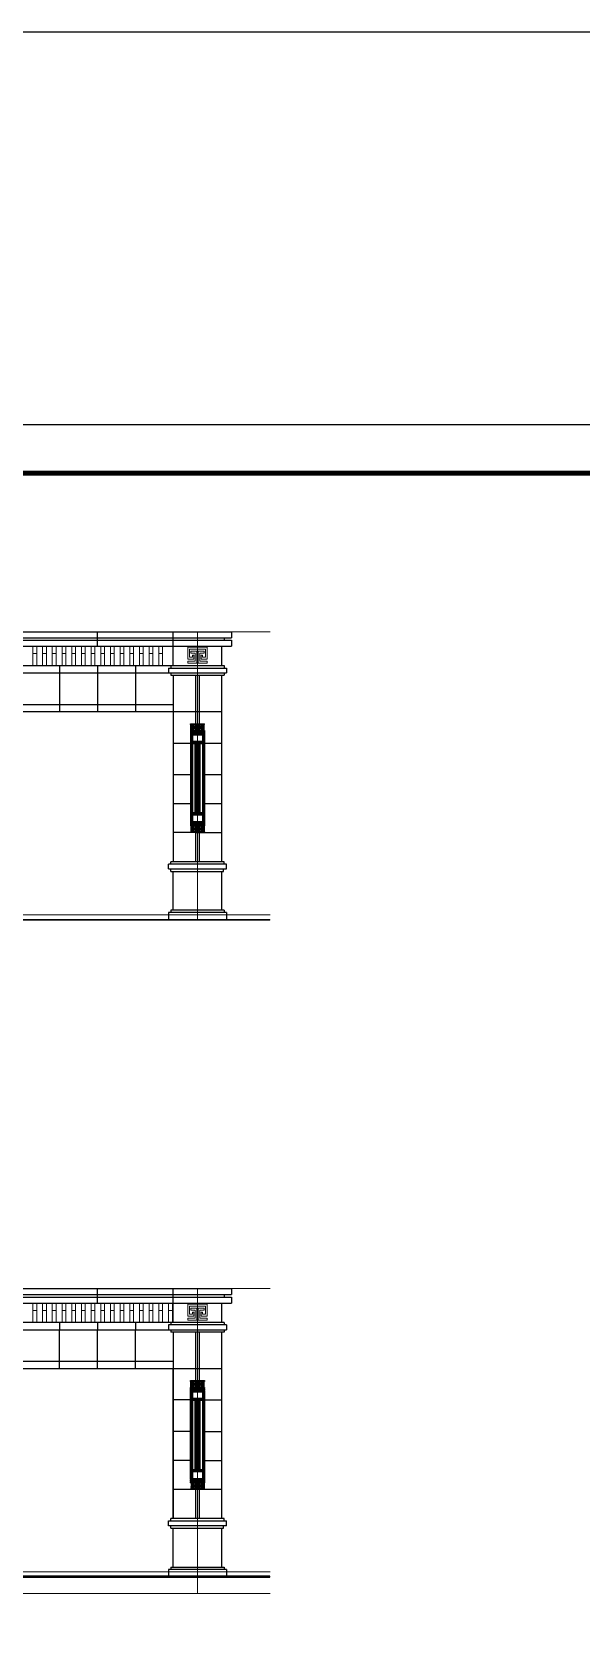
# Model space of a CAD drawing. Extents: x 1188826 to 1909461, y 608442 to 1651179.
# Drawn here: x 1673309 to 1684662, y 1027353 to 1060214 of the extents above; entities that cross this region are included whole.
import ezdxf

# ---------------------------------------------------------------- set-up
doc = ezdxf.new("R2010")
doc.units = 0
doc.header["$LTSCALE"] = 1000
doc.header["$MEASUREMENT"] = 0
doc.linetypes.add('ACAD_ISO10W100', pattern=[18.5, 12, -3, 0.5, -3])
doc.linetypes.add('DOTE', pattern=[2.42, 2, -0.2, 0.02, -0.2])
for name, color, linetype in [('1', 7, 'Continuous'), ('分缝', 37, 'Continuous'), ('图框', 140, 'Continuous'), ('立面线', 40, 'Continuous')]:
    doc.layers.add(name, color=color, linetype=linetype)
doc.layers.add('DIM_MODI', color=1, linetype='Continuous', plot=False)
doc.layers.add('DOTE', color=19, linetype='DOTE', lineweight=9)
doc.layers.add('煤化工粉煤灰', color=7, linetype='Continuous', lineweight=0)

msp = doc.modelspace()

# ---------------------------------------------------------------- linework, layer by layer
at = {"layer": '1', "const_width": 30}
msp.add_lwpolyline([(1651533, 1041877), (1678233, 1041877)], dxfattribs=at)
at = {"layer": 'DIM_MODI'}
msp.add_lwpolyline([(1607516, 1060214), (1736092, 1060214), (1736092, 1001679), (1607516, 1001679)], close=True, dxfattribs=at)
at = {"layer": 'DOTE', "linetype": 'ACAD_ISO10W100', "ltscale": 100}
for p, q in [((1651533, 1047827), (1678233, 1047827)), ((1676733, 1047827), (1676733, 1041877)), ((1651533, 1041977), (1678233, 1041977)), ((1651533, 1041877), (1678233, 1041877)), ((1678233, 1034263), (1651533, 1034263)), ((1676733, 1034263), (1676733, 1027963)), ((1678233, 1028413), (1651533, 1028413)), ((1678233, 1027963), (1651533, 1027963))]:
    msp.add_line(p, q, dxfattribs=at)
at = {"layer": '分缝'}
for p, q in [((1674666, 1047527), (1674666, 1047827)), ((1673883, 1047127), (1673883, 1046177)), ((1674666, 1047127), (1674666, 1046177)), ((1675449, 1047127), (1675449, 1046177)), ((1676233, 1046177), (1676693, 1046177)), ((1676693, 1046177), (1676773, 1046177)), ((1676773, 1046177), (1677233, 1046177)), ((1676233, 1045527), (1676590, 1045527)), ((1676875, 1045527), (1677233, 1045527)), ((1676233, 1044877), (1676590, 1044877)), ((1676875, 1044877), (1677233, 1044877)), ((1676233, 1044277), (1676590, 1044277)), ((1676875, 1044277), (1677233, 1044277)), ((1676773, 1043677), (1676233, 1043677)), ((1676783, 1043677), (1677233, 1043677)), ((1674666, 1034138), (1674666, 1034263)), ((1674666, 1034088), (1674666, 1034138)), ((1674666, 1033963), (1674666, 1034088)), ((1673883, 1033563), (1673883, 1033413)), ((1674666, 1033563), (1674666, 1033413)), ((1675449, 1033563), (1675449, 1033413)), ((1673883, 1032763), (1673883, 1033413)), ((1674666, 1032763), (1674666, 1033413)), ((1675449, 1032763), (1675449, 1033413)), ((1673883, 1032613), (1673883, 1032763)), ((1674666, 1032613), (1674666, 1032763)), ((1675449, 1032613), (1675449, 1032763)), ((1676232, 1032613), (1676683, 1032613)), ((1676783, 1032613), (1677233, 1032613)), ((1676590, 1031963), (1676232, 1031963)), ((1676875, 1031963), (1677233, 1031963)), ((1676590, 1031313), (1676232, 1031313)), ((1676875, 1031313), (1677233, 1031313)), ((1676590, 1030713), (1676232, 1030713)), ((1676875, 1030713), (1677233, 1030713)), ((1677233, 1030113), (1676232, 1030113))]:
    msp.add_line(p, q, dxfattribs=at)
at = {"layer": '图框'}
msp.add_lwpolyline([(1643957, 1010102), (1718257, 1010102), (1718257, 1052102), (1643957, 1052102)], close=True, dxfattribs=at)
at = {"layer": '图框', "const_width": 100}
msp.add_lwpolyline([(1646457, 1011102), (1717257, 1011102), (1717257, 1051102), (1646457, 1051102)], close=True, dxfattribs=at)
at = {"layer": '煤化工粉煤灰', "color": 34}
for p, q in [((1673333, 1047127), (1673333, 1047527)), ((1673413, 1047377), (1673333, 1047377)), ((1673413, 1047527), (1673413, 1047127)), ((1673533, 1047127), (1673533, 1047527)), ((1673613, 1047377), (1673533, 1047377)), ((1673613, 1047527), (1673613, 1047127)), ((1673733, 1047127), (1673733, 1047527)), ((1673813, 1047377), (1673733, 1047377)), ((1673813, 1047527), (1673813, 1047127)), ((1673933, 1047127), (1673933, 1047527)), ((1674013, 1047377), (1673933, 1047377)), ((1674013, 1047527), (1674013, 1047127)), ((1674133, 1047127), (1674133, 1047527)), ((1674213, 1047377), (1674133, 1047377)), ((1674213, 1047527), (1674213, 1047127)), ((1674333, 1047127), (1674333, 1047527)), ((1674413, 1047377), (1674333, 1047377)), ((1674413, 1047527), (1674413, 1047127)), ((1674533, 1047127), (1674533, 1047527)), ((1674613, 1047377), (1674533, 1047377)), ((1674613, 1047527), (1674613, 1047127)), ((1674733, 1047127), (1674733, 1047527)), ((1674813, 1047377), (1674733, 1047377)), ((1674813, 1047527), (1674813, 1047127)), ((1674933, 1047127), (1674933, 1047527)), ((1675013, 1047377), (1674933, 1047377)), ((1675013, 1047527), (1675013, 1047127)), ((1675133, 1047127), (1675133, 1047527)), ((1675213, 1047377), (1675133, 1047377)), ((1675213, 1047527), (1675213, 1047127)), ((1675333, 1047127), (1675333, 1047527)), ((1675413, 1047377), (1675333, 1047377)), ((1675413, 1047527), (1675413, 1047127)), ((1675533, 1047127), (1675533, 1047527)), ((1675613, 1047377), (1675533, 1047377)), ((1675613, 1047527), (1675613, 1047127)), ((1675733, 1047127), (1675733, 1047527)), ((1675813, 1047377), (1675733, 1047377)), ((1675813, 1047527), (1675813, 1047127)), ((1675933, 1047127), (1675933, 1047527)), ((1676013, 1047377), (1675933, 1047377)), ((1676013, 1047527), (1676013, 1047127)), ((1676536, 1047259), (1676536, 1047505)), ((1676536, 1047505), (1676930, 1047505)), ((1676899, 1047464), (1676566, 1047464)), ((1676566, 1047464), (1676566, 1047300)), ((1676566, 1047300), (1676627, 1047300)), ((1676597, 1047382), (1676597, 1047423)), ((1676597, 1047423), (1676718, 1047423)), ((1676687, 1047382), (1676597, 1047382)), ((1676627, 1047300), (1676627, 1047341)), ((1676627, 1047341), (1676657, 1047341)), ((1676657, 1047341), (1676657, 1047259)), ((1676687, 1047218), (1676687, 1047382)), ((1676718, 1047423), (1676718, 1047177)), ((1676748, 1047423), (1676748, 1047177)), ((1676748, 1047423), (1676869, 1047423)), ((1676778, 1047218), (1676778, 1047382)), ((1676778, 1047382), (1676869, 1047382)), ((1676808, 1047259), (1676808, 1047341)), ((1676808, 1047341), (1676839, 1047341)), ((1676839, 1047341), (1676839, 1047300)), ((1676899, 1047300), (1676839, 1047300)), ((1676869, 1047382), (1676869, 1047423)), ((1676899, 1047300), (1676899, 1047464)), ((1676930, 1047505), (1676930, 1047259)), ((1676657, 1047259), (1676536, 1047259)), ((1676536, 1047177), (1676536, 1047218)), ((1676536, 1047218), (1676687, 1047218)), ((1676718, 1047177), (1676536, 1047177)), ((1676748, 1047177), (1676930, 1047177)), ((1676778, 1047218), (1676930, 1047218)), ((1676930, 1047259), (1676808, 1047259)), ((1676930, 1047177), (1676930, 1047218)), ((1673333, 1033563), (1673333, 1033963)), ((1673413, 1033813), (1673333, 1033813)), ((1673413, 1033963), (1673413, 1033563)), ((1673533, 1033563), (1673533, 1033963)), ((1673613, 1033813), (1673533, 1033813)), ((1673613, 1033963), (1673613, 1033563)), ((1673733, 1033563), (1673733, 1033963)), ((1673813, 1033813), (1673733, 1033813)), ((1673813, 1033963), (1673813, 1033563)), ((1673933, 1033563), (1673933, 1033963)), ((1674013, 1033813), (1673933, 1033813)), ((1674013, 1033963), (1674013, 1033563)), ((1674133, 1033563), (1674133, 1033963)), ((1674213, 1033813), (1674133, 1033813)), ((1674213, 1033963), (1674213, 1033563)), ((1674333, 1033563), (1674333, 1033963)), ((1674413, 1033813), (1674333, 1033813)), ((1674413, 1033963), (1674413, 1033563)), ((1674533, 1033563), (1674533, 1033963)), ((1674613, 1033813), (1674533, 1033813)), ((1674613, 1033963), (1674613, 1033563)), ((1674733, 1033563), (1674733, 1033963)), ((1674813, 1033813), (1674733, 1033813)), ((1674813, 1033963), (1674813, 1033563)), ((1674933, 1033563), (1674933, 1033963)), ((1675013, 1033813), (1674933, 1033813)), ((1675013, 1033963), (1675013, 1033563)), ((1675133, 1033563), (1675133, 1033963)), ((1675213, 1033813), (1675133, 1033813)), ((1675213, 1033963), (1675213, 1033563)), ((1675333, 1033563), (1675333, 1033963)), ((1675413, 1033813), (1675333, 1033813)), ((1675413, 1033963), (1675413, 1033563)), ((1675533, 1033563), (1675533, 1033963)), ((1675613, 1033813), (1675533, 1033813)), ((1675613, 1033963), (1675613, 1033563)), ((1675733, 1033563), (1675733, 1033963)), ((1675813, 1033813), (1675733, 1033813)), ((1675813, 1033963), (1675813, 1033563)), ((1675933, 1033563), (1675933, 1033963)), ((1676013, 1033813), (1675933, 1033813)), ((1676013, 1033963), (1676013, 1033563)), ((1676133, 1033563), (1676133, 1033963)), ((1676213, 1033813), (1676133, 1033813)), ((1676213, 1033963), (1676213, 1033563)), ((1676536, 1033695), (1676536, 1033941)), ((1676536, 1033941), (1676930, 1033941)), ((1676899, 1033900), (1676566, 1033900)), ((1676566, 1033900), (1676566, 1033736)), ((1676597, 1033818), (1676597, 1033859)), ((1676597, 1033859), (1676718, 1033859)), ((1676687, 1033818), (1676597, 1033818)), ((1676687, 1033654), (1676687, 1033818)), ((1676718, 1033859), (1676718, 1033613)), ((1676748, 1033859), (1676748, 1033613)), ((1676748, 1033859), (1676869, 1033859)), ((1676778, 1033654), (1676778, 1033818)), ((1676778, 1033818), (1676869, 1033818)), ((1676869, 1033818), (1676869, 1033859)), ((1676899, 1033736), (1676899, 1033900)), ((1676930, 1033941), (1676930, 1033695)), ((1676657, 1033695), (1676536, 1033695)), ((1676536, 1033613), (1676536, 1033654)), ((1676536, 1033654), (1676687, 1033654)), ((1676718, 1033613), (1676536, 1033613)), ((1676566, 1033736), (1676627, 1033736)), ((1676627, 1033736), (1676627, 1033777)), ((1676627, 1033777), (1676657, 1033777)), ((1676657, 1033777), (1676657, 1033695)), ((1676748, 1033613), (1676930, 1033613)), ((1676778, 1033654), (1676930, 1033654)), ((1676808, 1033695), (1676808, 1033777)), ((1676808, 1033777), (1676839, 1033777)), ((1676930, 1033695), (1676808, 1033695)), ((1676839, 1033777), (1676839, 1033736)), ((1676899, 1033736), (1676839, 1033736)), ((1676930, 1033613), (1676930, 1033654))]:
    msp.add_line(p, q, dxfattribs=at)
at = {"layer": '立面线'}
for p, q in [((1652333, 1047827), (1677433, 1047827)), ((1671783, 1047702), (1677433, 1047702)), ((1671783, 1047652), (1677433, 1047652)), ((1676233, 1047127), (1676233, 1047827)), ((1677283, 1047702), (1677283, 1047652)), ((1677433, 1047827), (1677433, 1047702)), ((1677433, 1047652), (1677433, 1047527)), ((1671783, 1047527), (1677433, 1047527)), ((1677233, 1047127), (1677233, 1047527)), ((1671783, 1047127), (1677283, 1047127)), ((1671783, 1046977), (1677333, 1046977)), ((1676133, 1047077), (1676133, 1046977)), ((1676133, 1047077), (1677333, 1047077)), ((1676183, 1047127), (1676183, 1047077)), ((1676183, 1046977), (1676183, 1046927)), ((1677283, 1047127), (1677283, 1047077)), ((1677283, 1046977), (1677283, 1046927)), ((1677333, 1047077), (1677333, 1046977)), ((1676183, 1046927), (1677283, 1046927)), ((1676233, 1046927), (1676233, 1043077)), ((1676693, 1046927), (1676693, 1045927)), ((1676773, 1045927), (1676773, 1046927)), ((1677233, 1043077), (1677233, 1046927)), ((1671783, 1046327), (1676233, 1046327)), ((1671783, 1046177), (1676233, 1046177)), ((1676590, 1045910), (1676590, 1045927)), ((1676590, 1045927), (1676875, 1045927)), ((1676590, 1045910), (1676875, 1045910)), ((1676590, 1045786), (1676590, 1043817)), ((1676590, 1045786), (1676875, 1045786)), ((1676875, 1045769), (1676590, 1045769)), ((1676590, 1045753), (1676875, 1045753)), ((1676875, 1045736), (1676590, 1045736)), ((1676590, 1045720), (1676875, 1045720)), ((1676875, 1045703), (1676590, 1045703)), ((1676597, 1045786), (1676597, 1045910)), ((1676601, 1045891), (1676601, 1045907)), ((1676601, 1045907), (1676616, 1045907)), ((1676616, 1045891), (1676601, 1045891)), ((1676601, 1045806), (1676601, 1045888)), ((1676616, 1045888), (1676601, 1045888)), ((1676616, 1045806), (1676601, 1045806)), ((1676601, 1045803), (1676601, 1045789)), ((1676616, 1045803), (1676601, 1045803)), ((1676601, 1045789), (1676616, 1045789)), ((1676602, 1045891), (1676602, 1045907)), ((1676602, 1045806), (1676602, 1045888)), ((1676602, 1045803), (1676602, 1045789)), ((1676605, 1045907), (1676605, 1045891)), ((1676605, 1045888), (1676605, 1045806)), ((1676605, 1045803), (1676605, 1045789)), ((1676605, 1045769), (1676605, 1045753)), ((1676605, 1045736), (1676605, 1045720)), ((1676605, 1045703), (1676605, 1045563)), ((1676611, 1045713), (1676854, 1045713)), ((1676611, 1045713), (1676611, 1043884)), ((1676616, 1045907), (1676616, 1045891)), ((1676616, 1045888), (1676616, 1045861)), ((1676620, 1045861), (1676616, 1045861)), ((1676616, 1045806), (1676616, 1045834)), ((1676643, 1045834), (1676616, 1045834)), ((1676616, 1045789), (1676616, 1045803)), ((1676620, 1045907), (1676620, 1045891)), ((1676620, 1045907), (1676620, 1045891)), ((1676620, 1045907), (1676710, 1045907)), ((1676646, 1045891), (1676620, 1045891)), ((1676620, 1045888), (1676620, 1045864)), ((1676620, 1045888), (1676620, 1045864)), ((1676643, 1045888), (1676620, 1045888)), ((1676643, 1045864), (1676620, 1045864)), ((1676620, 1045861), (1676620, 1045834)), ((1676643, 1045861), (1676620, 1045861)), ((1676620, 1045861), (1676620, 1045861)), ((1676620, 1045806), (1676620, 1045830)), ((1676620, 1045830), (1676620, 1045806)), ((1676643, 1045830), (1676620, 1045830)), ((1676620, 1045830), (1676620, 1045830)), ((1676643, 1045806), (1676620, 1045806)), ((1676620, 1045789), (1676620, 1045803)), ((1676620, 1045803), (1676620, 1045789)), ((1676647, 1045803), (1676620, 1045803)), ((1676620, 1045803), (1676620, 1045803)), ((1676620, 1045789), (1676711, 1045789)), ((1676620, 1045769), (1676620, 1045753)), ((1676620, 1045736), (1676620, 1045720)), ((1676632, 1045695), (1676833, 1045695)), ((1676632, 1045695), (1676632, 1043900)), ((1676643, 1045888), (1676643, 1045864)), ((1676643, 1045861), (1676643, 1045834)), ((1676643, 1045806), (1676643, 1045830)), ((1676646, 1045891), (1676646, 1045864)), ((1676683, 1045864), (1676646, 1045864)), ((1676646, 1045861), (1676646, 1045834)), ((1676683, 1045861), (1676646, 1045861)), ((1676683, 1045834), (1676646, 1045834)), ((1676647, 1045803), (1676647, 1045830)), ((1676683, 1045830), (1676647, 1045830)), ((1676710, 1045892), (1676683, 1045892)), ((1676683, 1045892), (1676683, 1045864)), ((1676683, 1045861), (1676683, 1045834)), ((1676683, 1045802), (1676683, 1045830)), ((1676711, 1045802), (1676683, 1045802)), ((1676710, 1045888), (1676686, 1045888)), ((1676686, 1045888), (1676686, 1045864)), ((1676710, 1045864), (1676686, 1045864)), ((1676686, 1045861), (1676686, 1045834)), ((1676713, 1045861), (1676686, 1045861)), ((1676714, 1045834), (1676686, 1045834)), ((1676711, 1045830), (1676687, 1045830)), ((1676687, 1045807), (1676687, 1045830)), ((1676711, 1045807), (1676687, 1045807)), ((1676710, 1045907), (1676710, 1045892)), ((1676710, 1045888), (1676710, 1045864)), ((1676711, 1045807), (1676711, 1045830)), ((1676711, 1045789), (1676711, 1045802)), ((1676713, 1045907), (1676713, 1045892)), ((1676713, 1045907), (1676728, 1045907)), ((1676728, 1045892), (1676713, 1045892)), ((1676729, 1045888), (1676713, 1045888)), ((1676713, 1045888), (1676713, 1045861)), ((1676714, 1045807), (1676714, 1045834)), ((1676729, 1045807), (1676714, 1045807)), ((1676714, 1045789), (1676714, 1045802)), ((1676729, 1045802), (1676714, 1045802)), ((1676714, 1045789), (1676729, 1045789)), ((1676728, 1045907), (1676728, 1045892)), ((1676729, 1045786), (1676729, 1045910)), ((1676732, 1045910), (1676732, 1045786)), ((1676733, 1045907), (1676748, 1045907)), ((1676733, 1045891), (1676733, 1045907)), ((1676748, 1045891), (1676733, 1045891)), ((1676748, 1045888), (1676733, 1045888)), ((1676733, 1045806), (1676733, 1045888)), ((1676747, 1045806), (1676733, 1045806)), ((1676733, 1045803), (1676733, 1045789)), ((1676747, 1045803), (1676733, 1045803)), ((1676733, 1045789), (1676747, 1045789)), ((1676733, 1045713), (1676733, 1045695)), ((1676747, 1045806), (1676747, 1045834)), ((1676774, 1045834), (1676747, 1045834)), ((1676747, 1045789), (1676747, 1045803)), ((1676748, 1045907), (1676748, 1045891)), ((1676748, 1045888), (1676748, 1045861)), ((1676774, 1045861), (1676748, 1045861)), ((1676751, 1045907), (1676841, 1045907)), ((1676751, 1045907), (1676751, 1045891)), ((1676778, 1045891), (1676751, 1045891)), ((1676774, 1045888), (1676751, 1045888)), ((1676751, 1045888), (1676751, 1045864)), ((1676774, 1045864), (1676751, 1045864)), ((1676774, 1045830), (1676751, 1045830)), ((1676751, 1045806), (1676751, 1045830)), ((1676774, 1045806), (1676751, 1045806)), ((1676751, 1045789), (1676751, 1045803)), ((1676778, 1045803), (1676751, 1045803)), ((1676751, 1045789), (1676842, 1045789)), ((1676774, 1045888), (1676774, 1045864)), ((1676774, 1045861), (1676774, 1045834)), ((1676774, 1045806), (1676774, 1045830)), ((1676778, 1045891), (1676778, 1045864)), ((1676814, 1045864), (1676778, 1045864)), ((1676778, 1045861), (1676778, 1045834)), ((1676814, 1045861), (1676778, 1045861)), ((1676814, 1045834), (1676778, 1045834)), ((1676778, 1045803), (1676778, 1045830)), ((1676814, 1045830), (1676778, 1045830)), ((1676841, 1045892), (1676814, 1045892)), ((1676814, 1045892), (1676814, 1045864)), ((1676814, 1045861), (1676814, 1045834)), ((1676814, 1045802), (1676814, 1045830)), ((1676842, 1045802), (1676814, 1045802)), ((1676841, 1045888), (1676818, 1045888)), ((1676818, 1045888), (1676818, 1045864)), ((1676841, 1045864), (1676818, 1045864)), ((1676818, 1045861), (1676818, 1045834)), ((1676845, 1045861), (1676818, 1045861)), ((1676845, 1045834), (1676818, 1045834)), ((1676842, 1045830), (1676818, 1045830)), ((1676818, 1045807), (1676818, 1045830)), ((1676842, 1045807), (1676818, 1045807)), ((1676833, 1045695), (1676833, 1043900)), ((1676841, 1045907), (1676841, 1045892)), ((1676841, 1045888), (1676841, 1045864)), ((1676842, 1045807), (1676842, 1045830)), ((1676842, 1045789), (1676842, 1045802)), ((1676845, 1045907), (1676845, 1045892)), ((1676845, 1045907), (1676859, 1045907)), ((1676859, 1045892), (1676845, 1045892)), ((1676845, 1045888), (1676845, 1045861)), ((1676860, 1045888), (1676845, 1045888)), ((1676845, 1045807), (1676845, 1045834)), ((1676860, 1045807), (1676845, 1045807)), ((1676845, 1045789), (1676845, 1045802)), ((1676860, 1045802), (1676845, 1045802)), ((1676845, 1045789), (1676860, 1045789)), ((1676846, 1045907), (1676846, 1045892)), ((1676846, 1045888), (1676846, 1045807)), ((1676846, 1045802), (1676846, 1045789)), ((1676846, 1045769), (1676846, 1045753)), ((1676846, 1045736), (1676846, 1045720)), ((1676854, 1045713), (1676854, 1043884)), ((1676859, 1045907), (1676859, 1045892)), ((1676860, 1045888), (1676860, 1045807)), ((1676860, 1045789), (1676860, 1045802)), ((1676860, 1045753), (1676860, 1045769)), ((1676860, 1045720), (1676860, 1045736)), ((1676860, 1045703), (1676860, 1045563)), ((1676863, 1045910), (1676863, 1045786)), ((1676875, 1045910), (1676875, 1045927)), ((1676875, 1045786), (1676875, 1043817)), ((1676590, 1045563), (1676875, 1045563)), ((1676875, 1045546), (1676590, 1045546)), ((1676590, 1045529), (1676875, 1045529)), ((1676875, 1045513), (1676590, 1045513)), ((1676605, 1045546), (1676605, 1045529)), ((1676688, 1044090), (1676688, 1045513)), ((1676693, 1045513), (1676693, 1044090)), ((1676704, 1044090), (1676704, 1045513)), ((1676709, 1045513), (1676709, 1044090)), ((1676757, 1044090), (1676757, 1045513)), ((1676762, 1045513), (1676762, 1044090)), ((1676772, 1044090), (1676772, 1045513)), ((1676778, 1045513), (1676778, 1044090)), ((1676860, 1045546), (1676860, 1045529)), ((1676590, 1044090), (1676875, 1044090)), ((1676875, 1044074), (1676590, 1044074)), ((1676590, 1044057), (1676875, 1044057)), ((1676875, 1044041), (1676590, 1044041)), ((1676605, 1044057), (1676605, 1044074)), ((1676605, 1043900), (1676605, 1044041)), ((1676860, 1044057), (1676860, 1044074)), ((1676860, 1043900), (1676860, 1044041)), ((1676590, 1043900), (1676875, 1043900)), ((1676875, 1043884), (1676590, 1043884)), ((1676590, 1043867), (1676875, 1043867)), ((1676875, 1043850), (1676590, 1043850)), ((1676590, 1043834), (1676875, 1043834)), ((1676875, 1043817), (1676590, 1043817)), ((1676590, 1043693), (1676590, 1043677)), ((1676875, 1043693), (1676590, 1043693)), ((1676602, 1043693), (1676602, 1043817)), ((1676605, 1043884), (1676605, 1043867)), ((1676605, 1043850), (1676605, 1043834)), ((1676606, 1043814), (1676606, 1043801)), ((1676620, 1043814), (1676606, 1043814)), ((1676606, 1043801), (1676620, 1043801)), ((1676606, 1043715), (1676606, 1043797)), ((1676606, 1043797), (1676620, 1043797)), ((1676606, 1043715), (1676621, 1043715)), ((1676606, 1043696), (1676606, 1043711)), ((1676606, 1043711), (1676621, 1043711)), ((1676621, 1043696), (1676606, 1043696)), ((1676620, 1043867), (1676620, 1043884)), ((1676620, 1043834), (1676620, 1043850)), ((1676620, 1043814), (1676620, 1043801)), ((1676620, 1043801), (1676620, 1043814)), ((1676620, 1043797), (1676620, 1043769)), ((1676620, 1043715), (1676620, 1043797)), ((1676620, 1043769), (1676648, 1043769)), ((1676620, 1043696), (1676620, 1043711)), ((1676621, 1043715), (1676621, 1043742)), ((1676621, 1043742), (1676648, 1043742)), ((1676621, 1043696), (1676621, 1043711)), ((1676714, 1043814), (1676624, 1043814)), ((1676624, 1043814), (1676624, 1043801)), ((1676624, 1043801), (1676651, 1043801)), ((1676624, 1043797), (1676624, 1043773)), ((1676624, 1043797), (1676647, 1043797)), ((1676624, 1043773), (1676647, 1043773)), ((1676625, 1043715), (1676625, 1043739)), ((1676625, 1043739), (1676648, 1043739)), ((1676625, 1043715), (1676648, 1043715)), ((1676625, 1043696), (1676625, 1043711)), ((1676625, 1043711), (1676651, 1043711)), ((1676714, 1043696), (1676625, 1043696)), ((1676833, 1043900), (1676632, 1043900)), ((1676647, 1043797), (1676647, 1043773)), ((1676648, 1043742), (1676648, 1043769)), ((1676648, 1043715), (1676648, 1043739)), ((1676651, 1043801), (1676651, 1043773)), ((1676651, 1043773), (1676687, 1043773)), ((1676651, 1043742), (1676651, 1043769)), ((1676651, 1043769), (1676688, 1043769)), ((1676651, 1043742), (1676688, 1043742)), ((1676651, 1043739), (1676688, 1043739)), ((1676651, 1043711), (1676651, 1043739)), ((1676687, 1043800), (1676714, 1043800)), ((1676687, 1043800), (1676687, 1043773)), ((1676688, 1043742), (1676688, 1043769)), ((1676688, 1043712), (1676688, 1043739)), ((1676688, 1043712), (1676714, 1043712)), ((1676691, 1043797), (1676714, 1043797)), ((1676691, 1043797), (1676691, 1043773)), ((1676691, 1043773), (1676714, 1043773)), ((1676691, 1043769), (1676718, 1043769)), ((1676691, 1043742), (1676691, 1043769)), ((1676691, 1043742), (1676718, 1043742)), ((1676691, 1043739), (1676714, 1043739)), ((1676691, 1043715), (1676691, 1043739)), ((1676691, 1043715), (1676714, 1043715)), ((1676693, 1043677), (1676773, 1043677)), ((1676693, 1043677), (1676693, 1043077)), ((1676714, 1043814), (1676714, 1043800)), ((1676714, 1043797), (1676714, 1043773)), ((1676714, 1043715), (1676714, 1043739)), ((1676714, 1043696), (1676714, 1043712)), ((1676733, 1043814), (1676718, 1043814)), ((1676718, 1043814), (1676718, 1043800)), ((1676718, 1043800), (1676733, 1043800)), ((1676718, 1043797), (1676733, 1043797)), ((1676718, 1043797), (1676718, 1043769)), ((1676718, 1043715), (1676718, 1043742)), ((1676718, 1043715), (1676733, 1043715)), ((1676718, 1043696), (1676718, 1043712)), ((1676718, 1043712), (1676733, 1043712)), ((1676733, 1043696), (1676718, 1043696)), ((1676733, 1043900), (1676733, 1043884)), ((1676733, 1043800), (1676733, 1043814)), ((1676733, 1043797), (1676733, 1043715)), ((1676733, 1043712), (1676733, 1043696)), ((1676734, 1043693), (1676734, 1043817)), ((1676737, 1043817), (1676737, 1043693)), ((1676752, 1043814), (1676737, 1043814)), ((1676737, 1043801), (1676752, 1043801)), ((1676737, 1043797), (1676752, 1043797)), ((1676737, 1043715), (1676752, 1043715)), ((1676737, 1043711), (1676752, 1043711)), ((1676737, 1043696), (1676737, 1043711)), ((1676752, 1043696), (1676737, 1043696)), ((1676752, 1043814), (1676752, 1043801)), ((1676752, 1043797), (1676752, 1043769)), ((1676752, 1043769), (1676779, 1043769)), ((1676752, 1043715), (1676752, 1043742)), ((1676752, 1043742), (1676779, 1043742)), ((1676752, 1043696), (1676752, 1043711)), ((1676755, 1043814), (1676755, 1043801)), ((1676846, 1043814), (1676755, 1043814)), ((1676755, 1043801), (1676783, 1043801)), ((1676755, 1043797), (1676755, 1043773)), ((1676755, 1043797), (1676779, 1043797)), ((1676755, 1043773), (1676779, 1043773)), ((1676756, 1043715), (1676756, 1043739)), ((1676756, 1043739), (1676779, 1043739)), ((1676756, 1043715), (1676779, 1043715)), ((1676756, 1043696), (1676756, 1043711)), ((1676756, 1043711), (1676783, 1043711)), ((1676846, 1043696), (1676756, 1043696)), ((1676773, 1043077), (1676773, 1043677)), ((1676783, 1043677), (1676773, 1043677)), ((1676779, 1043797), (1676779, 1043773)), ((1676779, 1043742), (1676779, 1043769)), ((1676779, 1043715), (1676779, 1043739)), ((1676783, 1043801), (1676783, 1043773)), ((1676783, 1043773), (1676819, 1043773)), ((1676783, 1043742), (1676783, 1043769)), ((1676783, 1043769), (1676819, 1043769)), ((1676783, 1043742), (1676819, 1043742)), ((1676783, 1043739), (1676819, 1043739)), ((1676783, 1043711), (1676783, 1043739)), ((1676819, 1043800), (1676819, 1043773)), ((1676819, 1043800), (1676846, 1043800)), ((1676819, 1043742), (1676819, 1043769)), ((1676819, 1043712), (1676819, 1043739)), ((1676819, 1043712), (1676846, 1043712)), ((1676823, 1043797), (1676823, 1043773)), ((1676823, 1043797), (1676846, 1043797)), ((1676823, 1043773), (1676846, 1043773)), ((1676823, 1043742), (1676823, 1043769)), ((1676823, 1043769), (1676850, 1043769)), ((1676849, 1043742), (1676823, 1043742)), ((1676823, 1043715), (1676823, 1043739)), ((1676823, 1043739), (1676846, 1043739)), ((1676823, 1043715), (1676846, 1043715)), ((1676846, 1043867), (1676846, 1043884)), ((1676846, 1043834), (1676846, 1043850)), ((1676846, 1043814), (1676846, 1043800)), ((1676846, 1043800), (1676846, 1043814)), ((1676846, 1043800), (1676846, 1043800)), ((1676846, 1043797), (1676846, 1043773)), ((1676846, 1043773), (1676846, 1043797)), ((1676846, 1043773), (1676846, 1043773)), ((1676846, 1043742), (1676846, 1043769)), ((1676846, 1043715), (1676846, 1043739)), ((1676846, 1043715), (1676846, 1043739)), ((1676846, 1043715), (1676846, 1043715)), ((1676846, 1043696), (1676846, 1043712)), ((1676846, 1043696), (1676846, 1043712)), ((1676846, 1043696), (1676846, 1043696)), ((1676849, 1043715), (1676849, 1043742)), ((1676849, 1043715), (1676864, 1043715)), ((1676849, 1043696), (1676849, 1043712)), ((1676849, 1043712), (1676864, 1043712)), ((1676864, 1043696), (1676849, 1043696)), ((1676850, 1043814), (1676850, 1043800)), ((1676864, 1043814), (1676850, 1043814)), ((1676850, 1043800), (1676864, 1043800)), ((1676850, 1043797), (1676850, 1043769)), ((1676850, 1043797), (1676864, 1043797)), ((1676860, 1043867), (1676860, 1043884)), ((1676860, 1043834), (1676860, 1043850)), ((1676860, 1043800), (1676860, 1043814)), ((1676860, 1043715), (1676860, 1043797)), ((1676860, 1043696), (1676860, 1043712)), ((1676863, 1043800), (1676863, 1043814)), ((1676863, 1043797), (1676863, 1043715)), ((1676863, 1043712), (1676863, 1043696)), ((1676864, 1043800), (1676864, 1043814)), ((1676864, 1043797), (1676864, 1043715)), ((1676864, 1043712), (1676864, 1043696)), ((1676868, 1043817), (1676868, 1043693)), ((1676875, 1043693), (1676875, 1043677)), ((1677333, 1043027), (1676133, 1043027)), ((1676133, 1042927), (1676133, 1043027)), ((1676183, 1043027), (1676183, 1043077)), ((1677283, 1043077), (1676183, 1043077)), ((1677283, 1043027), (1677283, 1043077)), ((1677333, 1042927), (1677333, 1043027)), ((1676133, 1042927), (1677333, 1042927)), ((1676183, 1042877), (1676183, 1042927)), ((1676183, 1042877), (1677273, 1042877)), ((1676233, 1042077), (1676233, 1042877)), ((1677233, 1042077), (1677233, 1042877)), ((1677273, 1042877), (1677273, 1042927)), ((1676133, 1042027), (1676133, 1041877)), ((1677333, 1042027), (1676133, 1042027)), ((1676183, 1042077), (1676183, 1042027)), ((1677283, 1042077), (1676183, 1042077)), ((1677283, 1042077), (1677283, 1042027)), ((1677333, 1042027), (1677333, 1041877)), ((1652331, 1034263), (1677433, 1034263)), ((1676233, 1034138), (1676233, 1034263)), ((1677433, 1034263), (1677433, 1034138)), ((1671784, 1034138), (1677433, 1034138)), ((1671784, 1034088), (1677433, 1034088)), ((1671784, 1033963), (1677433, 1033963)), ((1676233, 1034088), (1676233, 1034138)), ((1676233, 1033963), (1676233, 1034088)), ((1676233, 1033563), (1676233, 1033963)), ((1677233, 1033563), (1677233, 1033963)), ((1677283, 1034138), (1677283, 1034088)), ((1677433, 1034088), (1677433, 1033963)), ((1677283, 1033563), (1671784, 1033563)), ((1676133, 1033513), (1676133, 1033413)), ((1677333, 1033513), (1676133, 1033513)), ((1676183, 1033563), (1676183, 1033513)), ((1677283, 1033563), (1677283, 1033513)), ((1677333, 1033513), (1677333, 1033413)), ((1671784, 1033413), (1677333, 1033413)), ((1676183, 1033413), (1676183, 1033363)), ((1677283, 1033363), (1676183, 1033363)), ((1676233, 1033363), (1676233, 1029513)), ((1676693, 1033363), (1676693, 1032363)), ((1676773, 1032363), (1676773, 1033363)), ((1677233, 1029513), (1677233, 1033363)), ((1677283, 1033413), (1677283, 1033363)), ((1671784, 1032763), (1676233, 1032763)), ((1671784, 1032613), (1676232, 1032613)), ((1676232, 1029513), (1676232, 1032613)), ((1676232, 1029513), (1676232, 1032613)), ((1676233, 1029513), (1676233, 1032613)), ((1676693, 1032613), (1676773, 1032613)), ((1676590, 1032347), (1676590, 1032363)), ((1676590, 1032363), (1676590, 1032347)), ((1676590, 1032363), (1676875, 1032363)), ((1676590, 1032347), (1676875, 1032347)), ((1676590, 1032206), (1676590, 1032223)), ((1676590, 1032223), (1676590, 1032206)), ((1676875, 1032223), (1676590, 1032223)), ((1676875, 1032206), (1676590, 1032206)), ((1676590, 1032190), (1676590, 1032206)), ((1676590, 1032173), (1676590, 1032190)), ((1676875, 1032190), (1676590, 1032190)), ((1676590, 1032156), (1676590, 1032190)), ((1676875, 1032173), (1676590, 1032173)), ((1676597, 1032223), (1676597, 1032347)), ((1676601, 1032328), (1676601, 1032344)), ((1676601, 1032344), (1676616, 1032344)), ((1676616, 1032328), (1676601, 1032328)), ((1676601, 1032243), (1676601, 1032325)), ((1676616, 1032325), (1676601, 1032325)), ((1676616, 1032243), (1676601, 1032243)), ((1676601, 1032240), (1676601, 1032226)), ((1676616, 1032240), (1676601, 1032240)), ((1676601, 1032226), (1676616, 1032226)), ((1676602, 1032344), (1676602, 1032343)), ((1676602, 1032343), (1676602, 1032344)), ((1676602, 1032343), (1676602, 1032343)), ((1676602, 1032343), (1676602, 1032334)), ((1676602, 1032343), (1676602, 1032343)), ((1676602, 1032334), (1676602, 1032331)), ((1676602, 1032331), (1676602, 1032330)), ((1676602, 1032330), (1676602, 1032328)), ((1676602, 1032330), (1676602, 1032330)), ((1676602, 1032330), (1676602, 1032328)), ((1676602, 1032325), (1676602, 1032302)), ((1676602, 1032325), (1676602, 1032302)), ((1676602, 1032268), (1676602, 1032325)), ((1676602, 1032302), (1676602, 1032299)), ((1676602, 1032290), (1676602, 1032299)), ((1676602, 1032272), (1676602, 1032290)), ((1676602, 1032268), (1676602, 1032272)), ((1676602, 1032267), (1676602, 1032268)), ((1676602, 1032267), (1676602, 1032268)), ((1676602, 1032268), (1676602, 1032268)), ((1676602, 1032260), (1676602, 1032267)), ((1676602, 1032260), (1676602, 1032260)), ((1676602, 1032257), (1676602, 1032260)), ((1676602, 1032255), (1676602, 1032257)), ((1676602, 1032245), (1676602, 1032255)), ((1676602, 1032255), (1676602, 1032245)), ((1676602, 1032243), (1676602, 1032245)), ((1676602, 1032243), (1676602, 1032245)), ((1676602, 1032226), (1676602, 1032240)), ((1676602, 1032226), (1676602, 1032240)), ((1676605, 1032344), (1676605, 1032328)), ((1676605, 1032325), (1676605, 1032243)), ((1676605, 1032240), (1676605, 1032226)), ((1676605, 1032190), (1676605, 1032206)), ((1676605, 1032206), (1676605, 1032190)), ((1676605, 1032156), (1676605, 1032173)), ((1676605, 1032173), (1676605, 1032156)), ((1676616, 1032344), (1676616, 1032328)), ((1676616, 1032325), (1676616, 1032298)), ((1676616, 1032298), (1676643, 1032298)), ((1676616, 1032243), (1676616, 1032271)), ((1676643, 1032271), (1676616, 1032271)), ((1676616, 1032226), (1676616, 1032240)), ((1676620, 1032344), (1676620, 1032328)), ((1676620, 1032344), (1676620, 1032328)), ((1676620, 1032344), (1676710, 1032344)), ((1676646, 1032328), (1676620, 1032328)), ((1676620, 1032325), (1676620, 1032301)), ((1676620, 1032325), (1676620, 1032301)), ((1676643, 1032325), (1676620, 1032325)), ((1676643, 1032301), (1676620, 1032301)), ((1676620, 1032298), (1676620, 1032271)), ((1676620, 1032243), (1676620, 1032267)), ((1676620, 1032267), (1676620, 1032243)), ((1676643, 1032267), (1676620, 1032267)), ((1676643, 1032243), (1676620, 1032243)), ((1676620, 1032226), (1676620, 1032240)), ((1676620, 1032240), (1676620, 1032226)), ((1676647, 1032240), (1676620, 1032240)), ((1676620, 1032226), (1676711, 1032226)), ((1676620, 1032206), (1676620, 1032190)), ((1676620, 1032173), (1676620, 1032156)), ((1676643, 1032325), (1676643, 1032301)), ((1676643, 1032298), (1676643, 1032271)), ((1676643, 1032243), (1676643, 1032267)), ((1676646, 1032328), (1676646, 1032301)), ((1676683, 1032301), (1676646, 1032301)), ((1676646, 1032298), (1676646, 1032271)), ((1676683, 1032298), (1676646, 1032298)), ((1676683, 1032271), (1676646, 1032271)), ((1676647, 1032240), (1676647, 1032267)), ((1676683, 1032267), (1676647, 1032267)), ((1676710, 1032329), (1676683, 1032329)), ((1676683, 1032329), (1676683, 1032301)), ((1676683, 1032298), (1676683, 1032271)), ((1676683, 1032239), (1676683, 1032267)), ((1676711, 1032239), (1676683, 1032239)), ((1676710, 1032325), (1676686, 1032325)), ((1676686, 1032325), (1676686, 1032301)), ((1676710, 1032301), (1676686, 1032301)), ((1676686, 1032298), (1676686, 1032271)), ((1676713, 1032298), (1676686, 1032298)), ((1676714, 1032271), (1676686, 1032271)), ((1676711, 1032267), (1676687, 1032267)), ((1676687, 1032243), (1676687, 1032267)), ((1676711, 1032243), (1676687, 1032243)), ((1676710, 1032344), (1676710, 1032329)), ((1676710, 1032325), (1676710, 1032301)), ((1676711, 1032243), (1676711, 1032267)), ((1676711, 1032226), (1676711, 1032239)), ((1676713, 1032344), (1676713, 1032329)), ((1676713, 1032344), (1676728, 1032344)), ((1676728, 1032329), (1676713, 1032329)), ((1676729, 1032325), (1676713, 1032325)), ((1676713, 1032325), (1676713, 1032298)), ((1676714, 1032243), (1676714, 1032271)), ((1676729, 1032243), (1676714, 1032243)), ((1676714, 1032226), (1676714, 1032239)), ((1676729, 1032239), (1676714, 1032239)), ((1676714, 1032226), (1676729, 1032226)), ((1676728, 1032344), (1676728, 1032329)), ((1676729, 1032223), (1676729, 1032347)), ((1676732, 1032347), (1676732, 1032223)), ((1676733, 1032344), (1676748, 1032344)), ((1676733, 1032328), (1676733, 1032344)), ((1676748, 1032328), (1676733, 1032328)), ((1676748, 1032325), (1676733, 1032325)), ((1676733, 1032243), (1676733, 1032325)), ((1676747, 1032243), (1676733, 1032243)), ((1676733, 1032240), (1676733, 1032226)), ((1676747, 1032240), (1676733, 1032240)), ((1676733, 1032226), (1676747, 1032226)), ((1676747, 1032243), (1676747, 1032271)), ((1676774, 1032271), (1676747, 1032271)), ((1676747, 1032226), (1676747, 1032240)), ((1676748, 1032344), (1676748, 1032328)), ((1676748, 1032325), (1676748, 1032298)), ((1676774, 1032298), (1676748, 1032298)), ((1676751, 1032344), (1676841, 1032344)), ((1676751, 1032344), (1676751, 1032328)), ((1676778, 1032328), (1676751, 1032328)), ((1676774, 1032325), (1676751, 1032325)), ((1676751, 1032325), (1676751, 1032301)), ((1676774, 1032301), (1676751, 1032301)), ((1676774, 1032267), (1676751, 1032267)), ((1676751, 1032243), (1676751, 1032267)), ((1676774, 1032243), (1676751, 1032243)), ((1676751, 1032226), (1676751, 1032240)), ((1676778, 1032240), (1676751, 1032240)), ((1676751, 1032226), (1676842, 1032226)), ((1676774, 1032325), (1676774, 1032301)), ((1676774, 1032298), (1676774, 1032271)), ((1676774, 1032243), (1676774, 1032267)), ((1676778, 1032328), (1676778, 1032301)), ((1676814, 1032301), (1676778, 1032301)), ((1676778, 1032298), (1676778, 1032271)), ((1676814, 1032298), (1676778, 1032298)), ((1676814, 1032271), (1676778, 1032271)), ((1676778, 1032240), (1676778, 1032267)), ((1676814, 1032267), (1676778, 1032267)), ((1676841, 1032329), (1676814, 1032329)), ((1676814, 1032329), (1676814, 1032301)), ((1676814, 1032298), (1676814, 1032271)), ((1676814, 1032239), (1676814, 1032267)), ((1676842, 1032239), (1676814, 1032239)), ((1676841, 1032325), (1676818, 1032325)), ((1676818, 1032325), (1676818, 1032301)), ((1676841, 1032301), (1676818, 1032301)), ((1676818, 1032298), (1676818, 1032271)), ((1676845, 1032298), (1676818, 1032298)), ((1676845, 1032271), (1676818, 1032271)), ((1676842, 1032267), (1676818, 1032267)), ((1676818, 1032243), (1676818, 1032267)), ((1676842, 1032243), (1676818, 1032243)), ((1676841, 1032344), (1676841, 1032329)), ((1676841, 1032325), (1676841, 1032301)), ((1676842, 1032243), (1676842, 1032267)), ((1676842, 1032226), (1676842, 1032239)), ((1676845, 1032344), (1676845, 1032329)), ((1676845, 1032344), (1676859, 1032344)), ((1676859, 1032329), (1676845, 1032329)), ((1676845, 1032325), (1676845, 1032298)), ((1676860, 1032325), (1676845, 1032325)), ((1676845, 1032243), (1676845, 1032271)), ((1676860, 1032243), (1676845, 1032243)), ((1676845, 1032226), (1676845, 1032239)), ((1676860, 1032239), (1676845, 1032239)), ((1676845, 1032226), (1676860, 1032226)), ((1676846, 1032344), (1676846, 1032329)), ((1676846, 1032325), (1676846, 1032243)), ((1676846, 1032239), (1676846, 1032226)), ((1676846, 1032206), (1676846, 1032190)), ((1676846, 1032173), (1676846, 1032156)), ((1676859, 1032344), (1676859, 1032329)), ((1676860, 1032325), (1676860, 1032243)), ((1676860, 1032226), (1676860, 1032239)), ((1676860, 1032206), (1676860, 1032190)), ((1676860, 1032173), (1676860, 1032156)), ((1676863, 1032347), (1676863, 1032223)), ((1676875, 1032363), (1676875, 1032347)), ((1676875, 1032223), (1676875, 1032206)), ((1676875, 1032190), (1676875, 1032206)), ((1676875, 1032190), (1676875, 1032173)), ((1676875, 1032156), (1676875, 1032173)), ((1676875, 1032156), (1676590, 1032156)), ((1676590, 1032150), (1676590, 1032156)), ((1676590, 1032156), (1676590, 1032150)), ((1676590, 1032150), (1676590, 1032140)), ((1676590, 1032140), (1676590, 1032150)), ((1676590, 1032150), (1676590, 1032140)), ((1676590, 1032140), (1676590, 1032132)), ((1676875, 1032140), (1676590, 1032140)), ((1676590, 1031966), (1676590, 1032132)), ((1676590, 1031983), (1676590, 1031999)), ((1676590, 1031999), (1676590, 1031999)), ((1676590, 1031999), (1676875, 1031999)), ((1676875, 1031983), (1676590, 1031983)), ((1676590, 1031950), (1676590, 1031966)), ((1676590, 1031966), (1676590, 1031966)), ((1676590, 1031966), (1676590, 1031963)), ((1676590, 1031966), (1676875, 1031966)), ((1676590, 1030338), (1676590, 1031963)), ((1676875, 1031950), (1676590, 1031950)), ((1676605, 1032140), (1676605, 1031999)), ((1676605, 1031983), (1676605, 1031966)), ((1676611, 1032150), (1676854, 1032150)), ((1676611, 1032150), (1676611, 1030320)), ((1676633, 1032132), (1676833, 1032132)), ((1676633, 1032132), (1676633, 1030337)), ((1676688, 1030527), (1676688, 1031950)), ((1676693, 1031950), (1676693, 1030527)), ((1676704, 1030527), (1676704, 1031950)), ((1676709, 1031950), (1676709, 1030527)), ((1676733, 1032150), (1676733, 1032132)), ((1676757, 1030527), (1676757, 1031950)), ((1676762, 1031950), (1676762, 1030527)), ((1676772, 1030527), (1676772, 1031950)), ((1676778, 1031950), (1676778, 1030527)), ((1676833, 1032132), (1676833, 1030337)), ((1676854, 1032150), (1676854, 1030320)), ((1676860, 1032140), (1676860, 1031999)), ((1676860, 1031983), (1676860, 1031966)), ((1676875, 1032156), (1676875, 1031966)), ((1676875, 1031966), (1676875, 1031963)), ((1676875, 1031963), (1676875, 1030320)), ((1676590, 1030527), (1676590, 1030511)), ((1676590, 1030527), (1676875, 1030527)), ((1676875, 1030511), (1676590, 1030511)), ((1676590, 1030494), (1676590, 1030477)), ((1676590, 1030494), (1676875, 1030494)), ((1676590, 1030477), (1676590, 1030338)), ((1676875, 1030477), (1676590, 1030477)), ((1676590, 1030338), (1676590, 1030337)), ((1676590, 1030338), (1676590, 1030337)), ((1676590, 1030337), (1676590, 1030328)), ((1676590, 1030320), (1676590, 1030337)), ((1676590, 1030337), (1676875, 1030337)), ((1676590, 1030328), (1676590, 1030304)), ((1676590, 1030320), (1676875, 1030320)), ((1676590, 1030304), (1676590, 1030287)), ((1676590, 1030287), (1676590, 1030304)), ((1676875, 1030304), (1676590, 1030304)), ((1676590, 1030287), (1676875, 1030287)), ((1676590, 1030287), (1676590, 1030271)), ((1676590, 1030271), (1676590, 1030254)), ((1676590, 1030254), (1676590, 1030271)), ((1676590, 1030271), (1676875, 1030271)), ((1676590, 1030254), (1676875, 1030254)), ((1676602, 1030251), (1676602, 1030254)), ((1676602, 1030254), (1676602, 1030251)), ((1676602, 1030251), (1676602, 1030238)), ((1676602, 1030251), (1676602, 1030238)), ((1676602, 1030238), (1676602, 1030236)), ((1676602, 1030236), (1676602, 1030235)), ((1676602, 1030235), (1676602, 1030232)), ((1676602, 1030232), (1676602, 1030232)), ((1676602, 1030232), (1676602, 1030232)), ((1676602, 1030232), (1676602, 1030231)), ((1676602, 1030231), (1676602, 1030219)), ((1676602, 1030219), (1676602, 1030218)), ((1676602, 1030218), (1676602, 1030213)), ((1676602, 1030213), (1676602, 1030212)), ((1676602, 1030212), (1676602, 1030211)), ((1676602, 1030211), (1676602, 1030210)), ((1676602, 1030210), (1676602, 1030209)), ((1676602, 1030210), (1676602, 1030209)), ((1676602, 1030209), (1676602, 1030205)), ((1676602, 1030209), (1676602, 1030205)), ((1676602, 1030205), (1676602, 1030178)), ((1676602, 1030205), (1676602, 1030174)), ((1676605, 1030494), (1676605, 1030511)), ((1676605, 1030337), (1676605, 1030477)), ((1676605, 1030320), (1676605, 1030304)), ((1676605, 1030304), (1676605, 1030320)), ((1676605, 1030287), (1676605, 1030271)), ((1676605, 1030271), (1676605, 1030287)), ((1676606, 1030251), (1676606, 1030238)), ((1676620, 1030251), (1676606, 1030251)), ((1676606, 1030238), (1676620, 1030238)), ((1676606, 1030152), (1676606, 1030233)), ((1676606, 1030233), (1676620, 1030233)), ((1676620, 1030304), (1676620, 1030320)), ((1676620, 1030271), (1676620, 1030287)), ((1676620, 1030251), (1676620, 1030238)), ((1676620, 1030238), (1676620, 1030251)), ((1676620, 1030233), (1676620, 1030206)), ((1676620, 1030152), (1676620, 1030233)), ((1676620, 1030206), (1676648, 1030206)), ((1676715, 1030251), (1676624, 1030251)), ((1676624, 1030251), (1676624, 1030238)), ((1676624, 1030238), (1676651, 1030238)), ((1676624, 1030233), (1676624, 1030210)), ((1676624, 1030233), (1676647, 1030233)), ((1676624, 1030210), (1676647, 1030210)), ((1676833, 1030337), (1676633, 1030337)), ((1676647, 1030233), (1676647, 1030210)), ((1676648, 1030179), (1676648, 1030206)), ((1676651, 1030238), (1676651, 1030210)), ((1676651, 1030210), (1676687, 1030210)), ((1676651, 1030179), (1676651, 1030206)), ((1676651, 1030206), (1676688, 1030206)), ((1676687, 1030237), (1676715, 1030237)), ((1676687, 1030237), (1676687, 1030210)), ((1676688, 1030179), (1676688, 1030206)), ((1676691, 1030234), (1676715, 1030234)), ((1676691, 1030234), (1676691, 1030210)), ((1676691, 1030210), (1676715, 1030210)), ((1676691, 1030206), (1676718, 1030206)), ((1676691, 1030179), (1676691, 1030206)), ((1676715, 1030251), (1676715, 1030237)), ((1676715, 1030234), (1676715, 1030210)), ((1676733, 1030251), (1676718, 1030251)), ((1676718, 1030251), (1676718, 1030237)), ((1676718, 1030237), (1676733, 1030237)), ((1676718, 1030234), (1676733, 1030234)), ((1676718, 1030234), (1676718, 1030206)), ((1676733, 1030337), (1676733, 1030320)), ((1676733, 1030237), (1676733, 1030251)), ((1676733, 1030234), (1676733, 1030152)), ((1676734, 1030130), (1676734, 1030254)), ((1676737, 1030254), (1676737, 1030130)), ((1676752, 1030251), (1676737, 1030251)), ((1676737, 1030238), (1676752, 1030238)), ((1676737, 1030233), (1676752, 1030233)), ((1676752, 1030251), (1676752, 1030238)), ((1676752, 1030233), (1676752, 1030206)), ((1676752, 1030206), (1676779, 1030206)), ((1676755, 1030251), (1676755, 1030238)), ((1676846, 1030251), (1676755, 1030251)), ((1676755, 1030238), (1676783, 1030238)), ((1676755, 1030233), (1676755, 1030210)), ((1676755, 1030233), (1676779, 1030233)), ((1676755, 1030210), (1676779, 1030210)), ((1676779, 1030233), (1676779, 1030210)), ((1676779, 1030179), (1676779, 1030206)), ((1676783, 1030238), (1676783, 1030210)), ((1676783, 1030210), (1676819, 1030210)), ((1676783, 1030179), (1676783, 1030206)), ((1676783, 1030206), (1676819, 1030206)), ((1676819, 1030237), (1676819, 1030210)), ((1676819, 1030237), (1676846, 1030237)), ((1676819, 1030179), (1676819, 1030206)), ((1676823, 1030234), (1676823, 1030210)), ((1676823, 1030234), (1676846, 1030234)), ((1676823, 1030210), (1676846, 1030210)), ((1676823, 1030179), (1676823, 1030206)), ((1676823, 1030206), (1676850, 1030206)), ((1676846, 1030304), (1676846, 1030320)), ((1676846, 1030271), (1676846, 1030287)), ((1676846, 1030251), (1676846, 1030237)), ((1676846, 1030237), (1676846, 1030251)), ((1676846, 1030237), (1676846, 1030237)), ((1676846, 1030234), (1676846, 1030210)), ((1676846, 1030210), (1676846, 1030234)), ((1676846, 1030210), (1676846, 1030210)), ((1676846, 1030179), (1676846, 1030206)), ((1676850, 1030251), (1676850, 1030237)), ((1676864, 1030251), (1676850, 1030251)), ((1676850, 1030237), (1676864, 1030237)), ((1676850, 1030234), (1676850, 1030206)), ((1676850, 1030234), (1676864, 1030234)), ((1676860, 1030494), (1676860, 1030511)), ((1676860, 1030337), (1676860, 1030477)), ((1676860, 1030304), (1676860, 1030320)), ((1676860, 1030271), (1676860, 1030287)), ((1676860, 1030251), (1676860, 1030237)), ((1676860, 1030234), (1676860, 1030152)), ((1676863, 1030237), (1676863, 1030251)), ((1676863, 1030152), (1676863, 1030234)), ((1676864, 1030237), (1676864, 1030251)), ((1676864, 1030234), (1676864, 1030152)), ((1676868, 1030254), (1676868, 1030130)), ((1676875, 1030320), (1676875, 1030304)), ((1676875, 1030304), (1676875, 1030287)), ((1676875, 1030287), (1676875, 1030271)), ((1676875, 1030271), (1676875, 1030254)), ((1676590, 1030130), (1676590, 1030113)), ((1676590, 1030113), (1676590, 1030130)), ((1676875, 1030130), (1676590, 1030130)), ((1676602, 1030174), (1676602, 1030178)), ((1676602, 1030172), (1676602, 1030174)), ((1676602, 1030172), (1676602, 1030174)), ((1676602, 1030171), (1676602, 1030172)), ((1676602, 1030169), (1676602, 1030171)), ((1676602, 1030169), (1676602, 1030157)), ((1676602, 1030154), (1676602, 1030157)), ((1676602, 1030157), (1676602, 1030157)), ((1676602, 1030152), (1676602, 1030154)), ((1676602, 1030151), (1676602, 1030152)), ((1676602, 1030150), (1676602, 1030151)), ((1676602, 1030147), (1676602, 1030150)), ((1676602, 1030134), (1676602, 1030147)), ((1676602, 1030134), (1676602, 1030147)), ((1676602, 1030147), (1676602, 1030147)), ((1676602, 1030130), (1676602, 1030134)), ((1676602, 1030134), (1676602, 1030130)), ((1676606, 1030152), (1676621, 1030152)), ((1676606, 1030133), (1676606, 1030148)), ((1676606, 1030148), (1676621, 1030148)), ((1676621, 1030133), (1676606, 1030133)), ((1676620, 1030133), (1676620, 1030148)), ((1676621, 1030152), (1676621, 1030179)), ((1676621, 1030179), (1676648, 1030179)), ((1676621, 1030133), (1676621, 1030148)), ((1676625, 1030152), (1676625, 1030176)), ((1676625, 1030176), (1676648, 1030176)), ((1676625, 1030152), (1676648, 1030152)), ((1676625, 1030133), (1676625, 1030148)), ((1676625, 1030148), (1676651, 1030148)), ((1676715, 1030133), (1676625, 1030133)), ((1676648, 1030152), (1676648, 1030176)), ((1676651, 1030179), (1676688, 1030179)), ((1676651, 1030176), (1676688, 1030176)), ((1676651, 1030148), (1676651, 1030176)), ((1676688, 1030149), (1676688, 1030176)), ((1676688, 1030149), (1676715, 1030149)), ((1676691, 1030179), (1676718, 1030179)), ((1676691, 1030176), (1676715, 1030176)), ((1676691, 1030152), (1676691, 1030176)), ((1676691, 1030152), (1676715, 1030152)), ((1676693, 1030113), (1676693, 1029513)), ((1676715, 1030152), (1676715, 1030176)), ((1676715, 1030133), (1676715, 1030149)), ((1676718, 1030152), (1676718, 1030179)), ((1676718, 1030152), (1676733, 1030152)), ((1676718, 1030133), (1676718, 1030149)), ((1676718, 1030149), (1676733, 1030149)), ((1676733, 1030133), (1676718, 1030133)), ((1676733, 1030149), (1676733, 1030133)), ((1676737, 1030152), (1676752, 1030152)), ((1676738, 1030148), (1676752, 1030148)), ((1676738, 1030133), (1676738, 1030148)), ((1676752, 1030133), (1676738, 1030133)), ((1676752, 1030152), (1676752, 1030179)), ((1676752, 1030179), (1676779, 1030179)), ((1676752, 1030133), (1676752, 1030148)), ((1676756, 1030152), (1676756, 1030176)), ((1676756, 1030176), (1676779, 1030176)), ((1676756, 1030152), (1676779, 1030152)), ((1676756, 1030133), (1676756, 1030148)), ((1676756, 1030148), (1676783, 1030148)), ((1676846, 1030133), (1676756, 1030133)), ((1676773, 1029513), (1676773, 1030113)), ((1676779, 1030152), (1676779, 1030176)), ((1676783, 1030179), (1676819, 1030179)), ((1676783, 1030176), (1676819, 1030176)), ((1676783, 1030148), (1676783, 1030176)), ((1676819, 1030149), (1676819, 1030176)), ((1676819, 1030149), (1676846, 1030149)), ((1676823, 1030179), (1676846, 1030179)), ((1676823, 1030152), (1676823, 1030176)), ((1676823, 1030176), (1676846, 1030176)), ((1676823, 1030152), (1676846, 1030152)), ((1676846, 1030179), (1676849, 1030179)), ((1676846, 1030179), (1676846, 1030179)), ((1676846, 1030152), (1676846, 1030176)), ((1676846, 1030152), (1676846, 1030176)), ((1676846, 1030152), (1676846, 1030152)), ((1676846, 1030133), (1676846, 1030149)), ((1676846, 1030133), (1676846, 1030149)), ((1676846, 1030133), (1676846, 1030133)), ((1676849, 1030152), (1676849, 1030179)), ((1676849, 1030152), (1676864, 1030152)), ((1676849, 1030133), (1676849, 1030149)), ((1676849, 1030149), (1676864, 1030149)), ((1676864, 1030133), (1676849, 1030133)), ((1676860, 1030149), (1676860, 1030133)), ((1676863, 1030133), (1676863, 1030149)), ((1676864, 1030149), (1676864, 1030133)), ((1676875, 1030130), (1676875, 1030113)), ((1676131, 1029363), (1676131, 1029463)), ((1676131, 1029463), (1677333, 1029463)), ((1677333, 1029363), (1676131, 1029363)), ((1676132, 1029363), (1676132, 1029463)), ((1676132, 1029363), (1676132, 1029463)), ((1676133, 1029363), (1676133, 1029463)), ((1676181, 1029463), (1676181, 1029513)), ((1677283, 1029513), (1676181, 1029513)), ((1676181, 1029313), (1676181, 1029363)), ((1676181, 1029313), (1677273, 1029313)), ((1676182, 1029463), (1676182, 1029513)), ((1676182, 1029463), (1676182, 1029513)), ((1676182, 1029313), (1676182, 1029363)), ((1676182, 1029313), (1676182, 1029363)), ((1676183, 1029463), (1676183, 1029513)), ((1676183, 1029313), (1676183, 1029363)), ((1676232, 1028513), (1676232, 1029313)), ((1676232, 1028513), (1676232, 1029313)), ((1676233, 1028513), (1676233, 1029313)), ((1676233, 1028513), (1676233, 1029313)), ((1677233, 1028513), (1677233, 1029313)), ((1677273, 1029313), (1677273, 1029363)), ((1677283, 1029463), (1677283, 1029513)), ((1677333, 1029363), (1677333, 1029463)), ((1671884, 1028313), (1676131, 1028313)), ((1676131, 1028463), (1676131, 1028313)), ((1677333, 1028463), (1676131, 1028463)), ((1676132, 1028463), (1676132, 1028313)), ((1676132, 1028463), (1676132, 1028313)), ((1676133, 1028463), (1676133, 1028313)), ((1676181, 1028513), (1676181, 1028463)), ((1676181, 1028513), (1677283, 1028513)), ((1676182, 1028513), (1676182, 1028463)), ((1676182, 1028513), (1676182, 1028463)), ((1676183, 1028513), (1676183, 1028463)), ((1677283, 1028513), (1677283, 1028463)), ((1677333, 1028463), (1677333, 1028313)), ((1678233, 1028313), (1677333, 1028313)), ((1677798, 1028313), (1677798, 1028313))]:
    msp.add_line(p, q, dxfattribs=at)
at = {"layer": '立面线', "color": 0, "const_width": 50}
msp.add_lwpolyline([(1651533, 1028313), (1652432, 1028313), (1652432, 1028313), (1653633, 1028313), (1653633, 1028313), (1657881, 1028313), (1657884, 1027963), (1671884, 1027963), (1671884, 1028313), (1678233, 1028313)], dxfattribs=at)

doc.saveas('drawing.dxf')
